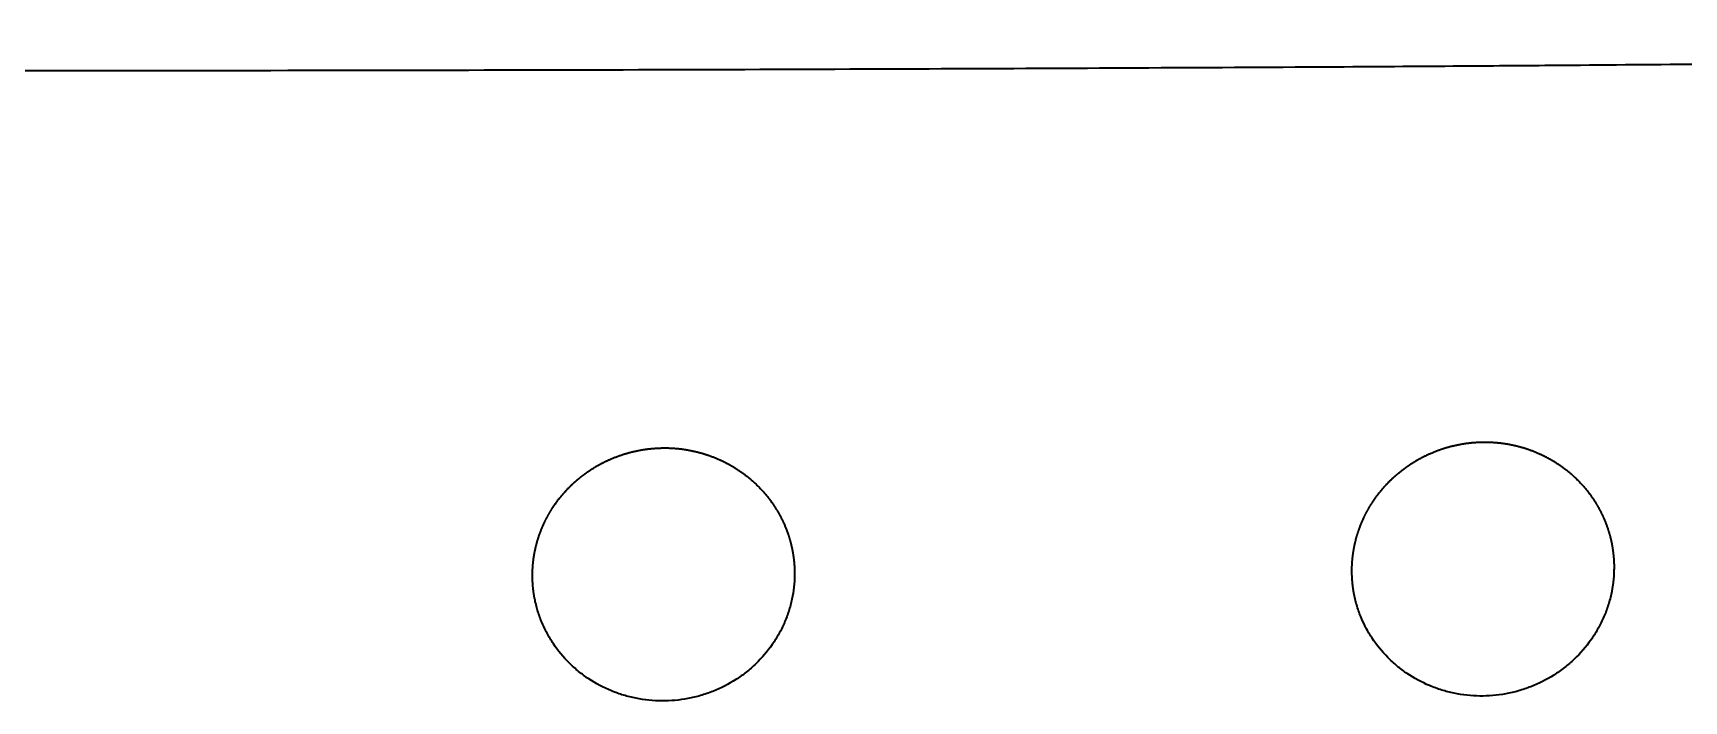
# Model space of a CAD drawing. Header units: millimetres. Extents: x 0 to 2561, y -987 to 790.
# Drawn here: x 739.6 to 972.6, y 695.2 to 789.6 of the extents above; entities that cross this region are included whole.
import ezdxf

# ---------------------------------------------------------------- set-up
doc = ezdxf.new("R2010")
doc.units = ezdxf.units.MM
doc.layers.add('Blocks', color=7, linetype='Continuous')
doc.layers.add('Blocks$Inner', color=7, linetype='Continuous', lineweight=25, true_color=0x007f00)
doc.layers.add('Blocks$Outline', color=7, linetype='Continuous', lineweight=35, true_color=0xff3f3f)

# ---------------------------------------------------------------- blocks, each defined once
blk = doc.blocks.new('Balcony Dining Bench Front')
at = {"layer": 'Blocks$Inner'}
blk.add_open_spline([(1249.33, 789.6), (1249.28, 789.6), (1249.24, 789.6), (1249.19, 789.6), (1248.82, 789.6), (1248.45, 789.6), (1248.07, 789.6), (1247.37, 789.59), (1246.66, 789.59), (1245.95, 789.59), (1244.62, 789.58), (1243.3, 789.57), (1241.97, 789.56), (1240.69, 789.55), (1239.43, 789.53), (1238.16, 789.51), (1237.85, 789.51), (1237.54, 789.5), (1237.22, 789.5), (1236.91, 789.49), (1236.6, 789.49), (1236.28, 789.48), (1235.65, 789.47), (1235.03, 789.46), (1234.4, 789.45), (1233.14, 789.43), (1231.88, 789.41), (1230.63, 789.39), (1228.1, 789.34), (1225.57, 789.3), (1223.05, 789.26), (1217.95, 789.17), (1212.86, 789.08), (1207.77, 788.98), (1197.39, 788.8), (1187.04, 788.61), (1176.7, 788.41), (1166.09, 788.22), (1155.5, 788.02), (1144.93, 787.82), (1134.09, 787.61), (1123.26, 787.41), (1112.45, 787.21), (1101.37, 787.01), (1090.3, 786.8), (1079.25, 786.61), (1071.09, 786.46), (1062.74, 786.32), (1054.21, 786.17), (1052.86, 786.15), (1051.5, 786.13), (1050.13, 786.11), (1050.08, 786.11), (1048.95, 786.09), (1048.9, 786.09), (1048.31, 786.08), (1047.72, 786.07), (1047.13, 786.06), (1046.55, 786.05), (1045.97, 786.04), (1045.38, 786.03), (1044.79, 786.02), (1044.2, 786.01), (1043.61, 786), (1041.29, 785.96), (1038.96, 785.93), (1036.63, 785.89), (1032.05, 785.82), (1027.46, 785.76), (1022.89, 785.7), (1018.98, 785.64), (1015.04, 785.59), (1011.06, 785.54), (1005.44, 785.48), (999.55, 785.41), (993.39, 785.34), (980.02, 785.2), (966.39, 785.09), (952.97, 784.99), (948.71, 784.95), (944.39, 784.92), (940.02, 784.89), (933.73, 784.85), (927.42, 784.81), (921.1, 784.77), (903.13, 784.67), (884.08, 784.58), (866.04, 784.51), (863.97, 784.5), (861.65, 784.49), (859.07, 784.48), (836.72, 784.4), (813.7, 784.34), (790.01, 784.3), (764.29, 784.26), (738.59, 784.23), (712.91, 784.23), (687.22, 784.23), (661.52, 784.25), (635.81, 784.3), (613.15, 784.34), (589.73, 784.4), (565.55, 784.49), (563.63, 784.49), (561.7, 784.5), (559.77, 784.51), (541.41, 784.58), (521.97, 784.67), (503.68, 784.78), (497.82, 784.81), (491.85, 784.85), (485.79, 784.89), (481.23, 784.92), (476.61, 784.95), (471.91, 784.99), (458.55, 785.09), (444.97, 785.21), (431.65, 785.35), (425.83, 785.41), (420.2, 785.47), (414.75, 785.54), (410.47, 785.59), (406.3, 785.64), (402.26, 785.7), (397.7, 785.76), (393.13, 785.82), (388.57, 785.89), (386.24, 785.93), (383.92, 785.96), (381.61, 786), (381.21, 786.01), (380.82, 786.01), (380.43, 786.02), (379.65, 786.03), (378.87, 786.04), (378.1, 786.06), (377.51, 786.07), (376.92, 786.08), (376.34, 786.09), (376.29, 786.09), (375.16, 786.11), (375.11, 786.11), (373.74, 786.13), (372.38, 786.15), (371.02, 786.18), (362.76, 786.31), (354.61, 786.46), (346.56, 786.6), (335.51, 786.79), (324.45, 787), (313.36, 787.2), (302.55, 787.4), (291.73, 787.61), (280.88, 787.81), (270.31, 788.01), (259.72, 788.21), (249.11, 788.41), (238.78, 788.6), (228.42, 788.79), (218.04, 788.98), (212.96, 789.07), (207.86, 789.16), (202.77, 789.25), (200.24, 789.3), (197.71, 789.34), (195.19, 789.38), (193.93, 789.41), (192.67, 789.43), (191.41, 789.45), (190.79, 789.46), (190.16, 789.47), (189.53, 789.48), (189.22, 789.49), (188.9, 789.49), (188.59, 789.5), (188.28, 789.5), (187.96, 789.51), (187.65, 789.51), (186.38, 789.53), (185.12, 789.55), (183.85, 789.56), (182.51, 789.57), (181.2, 789.58), (179.86, 789.59), (179.15, 789.59), (178.44, 789.59), (177.74, 789.59), (177.37, 789.6), (177, 789.6), (176.63, 789.6), (176.58, 789.6), (176.53, 789.6), (176.48, 789.6)], degree=3, knots=[4395.787391, 4395.787391, 4395.787391, 4395.787391, 4395.92933, 4395.92933, 4395.92933, 4397.04245, 4397.04245, 4397.04245, 4399.165231, 4399.165231, 4399.165231, 4403.154265, 4403.154265, 4403.154265, 4406.969464, 4406.969464, 4406.969464, 4407.913662, 4407.913662, 4407.913662, 4408.85956, 4408.85956, 4408.85956, 4410.752683, 4410.752683, 4410.752683, 4414.546565, 4414.546565, 4414.546565, 4422.165015, 4422.165015, 4422.165015, 4437.525891, 4437.525891, 4437.525891, 4468.753991, 4468.753991, 4468.753991, 4500.674822, 4500.674822, 4500.674822, 4533.300281, 4533.300281, 4533.300281, 4566.635571, 4566.635571, 4566.635571, 4591.773311, 4591.773311, 4591.773311, 4595.864139, 4595.864139, 4595.864139, 4597.111087, 4597.111087, 4597.111087, 4598.893466, 4598.893466, 4598.893466, 4600.665355, 4600.665355, 4600.665355, 4602.448773, 4602.448773, 4602.448773, 4609.492911, 4609.492911, 4609.492911, 4623.352154, 4623.352154, 4623.352154, 4635.268611, 4635.268611, 4635.268611, 4653.047363, 4653.047363, 4653.047363, 4693.619882, 4693.619882, 4693.619882, 4706.598737, 4706.598737, 4706.598737, 4725.556753, 4725.556753, 4725.556753, 4780.658811, 4780.658811, 4780.658811, 4787.630716, 4787.630716, 4787.630716, 4856.714161, 4856.714161, 4856.714161, 4933.817847, 4933.817847, 4933.817847, 5010.921798, 5010.921798, 5010.921798, 5081.190927, 5081.190927, 5081.190927, 5086.978171, 5086.978171, 5086.978171, 5143.116223, 5143.116223, 5143.116223, 5161.040607, 5161.040607, 5161.040607, 5174.945891, 5174.945891, 5174.945891, 5215.365889, 5215.365889, 5215.365889, 5232.372553, 5232.372553, 5232.372553, 5244.952254, 5244.952254, 5244.952254, 5258.763317, 5258.763317, 5258.763317, 5265.783517, 5265.783517, 5265.783517, 5266.975321, 5266.975321, 5266.975321, 5269.326859, 5269.326859, 5269.326859, 5271.10327, 5271.10327, 5271.10327, 5272.349053, 5272.349053, 5272.349053, 5276.450465, 5276.450465, 5276.450465, 5301.003318, 5301.003318, 5301.003318, 5334.338388, 5334.338388, 5334.338388, 5366.963646, 5366.963646, 5366.963646, 5398.884313, 5398.884313, 5398.884313, 5430.11232, 5430.11232, 5430.11232, 5445.473189, 5445.473189, 5445.473189, 5453.091649, 5453.091649, 5453.091649, 5456.885539, 5456.885539, 5456.885539, 5458.778668, 5458.778668, 5458.778668, 5459.724568, 5459.724568, 5459.724568, 5460.668764, 5460.668764, 5460.668764, 5464.483952, 5464.483952, 5464.483952, 5468.47304, 5468.47304, 5468.47304, 5470.59582, 5470.59582, 5470.59582, 5471.70894, 5471.70894, 5471.70894, 5471.850881, 5471.850881, 5471.850881, 5471.850881], dxfattribs=at)
for points, weights, knots in [([(944.6, 731.82), (943.99, 731.82), (943.38, 731.8), (942.16, 731.69), (941.56, 731.61), (939.77, 731.27), (938.61, 730.94), (936.91, 730.27), (936.35, 730.02), (935.27, 729.47), (934.75, 729.17), (933.73, 728.52), (933.24, 728.17), (932.29, 727.43), (931.83, 727.04), (930.51, 725.79), (929.72, 724.88), (928.69, 723.42), (928.37, 722.92), (927.92, 722.14), (927.78, 721.88), (927.51, 721.34), (927.38, 721.07), (926.78, 719.72), (926.41, 718.6), (926.09, 717.16), (926.03, 716.87), (925.93, 716.29), (925.89, 715.99), (925.78, 715.11), (925.74, 714.52), (925.73, 713.83), (925.73, 713.73), (925.73, 713.62)], [1.00000022509, 1.000000253, 1.0000002536, 1.0000002547, 1.00000025521, 1.00000025658, 1.0000002573, 1.00000025807, 1.00000025828, 1.00000025857, 1.00000025867, 1.00000025875, 1.00000025873, 1.0000002586, 1.00000025848, 1.00000025796, 1.0000002574, 1.0000002563, 1.00000025588, 1.00000025519, 1.00000025495, 1.00000025444, 1.00000025418, 1.00000025283, 1.0000002516, 1.00000024992, 1.00000024957, 1.00000024886, 1.0000002485, 1.0000002474, 1.00000024665, 1.00000024574, 1.0000002456, 1.00000024546], [322.150545, 322.150545, 322.150545, 322.150545, 323.976767, 323.976767, 325.80299, 325.80299, 329.455436, 329.455436, 331.281659, 331.281659, 333.107881, 333.107881, 334.934104, 334.934104, 336.760327, 336.760327, 340.412772, 340.412772, 342.238995, 342.238995, 343.152107, 343.152107, 344.065218, 344.065218, 347.717664, 347.717664, 348.630775, 348.630775, 349.543886, 349.543886, 351.370109, 351.370109, 351.704219, 351.704219, 351.704219, 351.704219]), ([(962.73, 714.08), (962.73, 714.56), (962.71, 715.03), (962.64, 715.81), (962.61, 716.11), (962.53, 716.69), (962.49, 716.98), (962.22, 718.42), (961.89, 719.55), (961.23, 721.18), (960.98, 721.72), (960.42, 722.76), (960.12, 723.27), (959.15, 724.73), (958.4, 725.64), (956.71, 727.33), (955.8, 728.07), (954.32, 729.06), (953.81, 729.36), (952.75, 729.92), (952.2, 730.18), (950.54, 730.87), (949.39, 731.21), (947.62, 731.57), (947.03, 731.66), (945.81, 731.78), (945.21, 731.82), (944.6, 731.82)], [1, 1.00000019182, 1.00000019225, 1.00000019297, 1.00000019326, 1.00000019383, 1.00000019413, 1.00000019562, 1.00000019691, 1.00000019898, 1.0000001997, 1.00000020116, 1.00000020191, 1.00000020418, 1.00000020574, 1.00000020897, 1.00000021059, 1.00000021299, 1.00000021379, 1.00000021537, 1.00000021616, 1.00000021847, 1.00000021993, 1.00000022198, 1.00000022265, 1.00000022392, 1.00000022452, 1.00000022509], [293.270773, 293.270773, 293.270773, 293.270773, 294.755349, 294.755349, 295.668522, 295.668522, 296.581695, 296.581695, 300.234388, 300.234388, 302.060735, 302.060735, 303.887081, 303.887081, 307.539774, 307.539774, 311.192466, 311.192466, 313.018813, 313.018813, 314.845159, 314.845159, 318.497852, 318.497852, 320.324198, 320.324198, 322.150545, 322.150545, 322.150545, 322.150545]), ([(828.76, 730.99), (828.15, 730.99), (827.54, 730.96), (826.32, 730.85), (825.72, 730.76), (823.93, 730.42), (822.77, 730.09), (821.08, 729.41), (820.52, 729.16), (819.44, 728.61), (818.92, 728.31), (817.91, 727.66), (817.43, 727.31), (816.72, 726.76), (816.49, 726.57), (816.03, 726.17), (815.81, 725.97), (814.72, 724.92), (813.95, 724.02), (812.93, 722.57), (812.61, 722.06), (812.18, 721.29), (812.04, 721.02), (811.77, 720.49), (811.65, 720.22), (811.06, 718.87), (810.7, 717.76), (810.39, 716.32), (810.34, 716.03), (810.24, 715.45), (810.2, 715.16), (810.11, 714.28), (810.07, 713.7), (810.07, 713.06), (810.07, 713.01), (810.07, 712.96)], [1.00000015622, 1.00000004102, 1.00000004106, 1.00000004114, 1.00000004118, 1.00000004124, 1.00000004126, 1.00000004122, 1.0000000412, 1.00000004115, 1.00000004111, 1.00000004102, 1.00000004097, 1.00000004088, 1.00000004085, 1.00000004078, 1.00000004075, 1.00000004056, 1.00000004039, 1.00000004009, 1.00000003998, 1.00000003982, 1.00000003976, 1.00000003965, 1.00000003959, 1.00000003929, 1.00000003904, 1.00000003871, 1.00000003864, 1.00000003851, 1.00000003844, 1.00000003823, 1.0000000381, 1.00000003795, 1.00000003793, 1.00000003792], [322.545289, 322.545289, 322.545289, 322.545289, 324.371929, 324.371929, 326.198569, 326.198569, 329.851849, 329.851849, 331.67849, 331.67849, 333.50513, 333.50513, 335.33177, 335.33177, 336.24509, 336.24509, 337.15841, 337.15841, 340.811691, 340.811691, 342.638331, 342.638331, 343.551651, 343.551651, 344.464971, 344.464971, 348.118251, 348.118251, 349.031571, 349.031571, 349.944892, 349.944892, 351.771532, 351.771532, 351.932884, 351.932884, 351.932884, 351.932884]), ([(847.07, 713.21), (847.07, 713.74), (847.04, 714.27), (846.97, 715.1), (846.93, 715.39), (846.85, 715.97), (846.8, 716.26), (846.52, 717.7), (846.18, 718.81), (845.5, 720.44), (845.25, 720.97), (844.69, 722.01), (844.38, 722.51), (843.39, 723.97), (842.64, 724.87), (840.93, 726.54), (840.01, 727.29), (838.52, 728.26), (838, 728.57), (836.94, 729.12), (836.39, 729.38), (834.72, 730.06), (833.57, 730.4), (831.79, 730.75), (831.19, 730.84), (829.97, 730.96), (829.37, 730.99), (828.76, 730.99)], [1, 1.00000013476, 1.00000013519, 1.00000013587, 1.00000013611, 1.00000013661, 1.00000013685, 1.0000001381, 1.00000013913, 1.00000014072, 1.00000014126, 1.00000014234, 1.00000014288, 1.00000014448, 1.00000014555, 1.00000014767, 1.00000014868, 1.00000015012, 1.00000015059, 1.0000001515, 1.00000015194, 1.00000015319, 1.00000015394, 1.00000015491, 1.00000015521, 1.00000015576, 1.000000156, 1.00000015622], [293.487415, 293.487415, 293.487415, 293.487415, 295.143395, 295.143395, 296.056792, 296.056792, 296.970188, 296.970188, 300.623774, 300.623774, 302.450567, 302.450567, 304.27736, 304.27736, 307.930945, 307.930945, 311.584531, 311.584531, 313.411324, 313.411324, 315.238117, 315.238117, 318.891703, 318.891703, 320.718496, 320.718496, 322.545289, 322.545289, 322.545289, 322.545289])]:
    blk.add_rational_spline(points, weights, degree=3, knots=knots, dxfattribs=at)
for points in [[(847.07, 713.05), (847.07, 713.1), (847.07, 713.15), (847.07, 713.21)], [(962.31, 710.3), (962.56, 711.44), (962.7, 712.59), (962.72, 713.75)], [(962.72, 713.75), (962.73, 713.86), (962.73, 713.97), (962.73, 714.08)], [(846.69, 709.62), (846.93, 710.76), (847.05, 711.9), (847.07, 713.05)], [(810.38, 709.69), (810.44, 709.41), (810.5, 709.13), (810.57, 708.84)], [(810.57, 708.84), (810.64, 708.56), (810.71, 708.29), (810.8, 708.01)], [(846.24, 707.93), (846.33, 708.21), (846.41, 708.49), (846.48, 708.77)], [(846.48, 708.77), (846.56, 709.05), (846.63, 709.34), (846.69, 709.62)], [(926.01, 710.5), (926.06, 710.21), (926.12, 709.93), (926.19, 709.65)], [(926.19, 709.65), (926.26, 709.36), (926.33, 709.09), (926.41, 708.81)], [(926.41, 708.81), (926.57, 708.26), (926.76, 707.71), (926.98, 707.18)], [(961.21, 706.96), (961.45, 707.49), (961.66, 708.04), (961.84, 708.6)], [(961.84, 708.6), (961.93, 708.88), (962.02, 709.16), (962.1, 709.44)], [(962.1, 709.44), (962.18, 709.73), (962.25, 710.01), (962.31, 710.3)], [(810.8, 708.01), (810.96, 707.46), (811.16, 706.92), (811.38, 706.39)], [(811.38, 706.39), (811.55, 705.97), (811.74, 705.55), (811.95, 705.15)], [(844.85, 704.73), (845.13, 705.24), (845.39, 705.77), (845.62, 706.3)], [(845.62, 706.3), (845.86, 706.84), (846.06, 707.38), (846.24, 707.93)], [(926.98, 707.18), (927.17, 706.71), (927.38, 706.24), (927.61, 705.79)], [(960.41, 705.38), (960.7, 705.89), (960.97, 706.42), (961.21, 706.96)], [(811.95, 705.15), (812.03, 704.99), (812.07, 704.91), (812.12, 704.82)], [(812.12, 704.82), (812.25, 704.57), (812.4, 704.31), (812.55, 704.06)], [(812.55, 704.06), (812.7, 703.81), (812.86, 703.56), (813.02, 703.32)], [(843.91, 703.22), (844.08, 703.47), (844.24, 703.72), (844.4, 703.97)], [(844.4, 703.97), (844.55, 704.22), (844.7, 704.47), (844.85, 704.73)], [(927.61, 705.79), (927.66, 705.68), (927.68, 705.64), (927.7, 705.61)], [(927.7, 705.61), (927.84, 705.35), (927.98, 705.1), (928.13, 704.84)], [(928.13, 704.84), (928.28, 704.59), (928.43, 704.34), (928.59, 704.1)], [(928.59, 704.1), (929.24, 703.13), (929.97, 702.22), (930.8, 701.39)], [(957.1, 701.15), (957.98, 701.98), (958.76, 702.89), (959.45, 703.86)], [(959.45, 703.86), (959.62, 704.11), (959.79, 704.36), (959.95, 704.61)], [(959.95, 704.61), (960.11, 704.86), (960.27, 705.12), (960.41, 705.38)], [(813.02, 703.32), (813.67, 702.35), (814.42, 701.45), (815.26, 700.62)], [(841.6, 700.51), (842.46, 701.35), (843.23, 702.25), (843.91, 703.22)], [(815.26, 700.62), (815.68, 700.2), (816.12, 699.81), (816.58, 699.43)], [(816.58, 699.43), (816.81, 699.24), (817.05, 699.06), (817.29, 698.88)], [(839.51, 698.78), (839.76, 698.96), (840, 699.14), (840.24, 699.33)], [(840.24, 699.33), (840.71, 699.7), (841.16, 700.1), (841.6, 700.51)], [(930.8, 701.39), (931.21, 700.97), (931.65, 700.57), (932.11, 700.19)], [(932.11, 700.19), (932.56, 699.81), (933.04, 699.46), (933.54, 699.12)], [(933.54, 699.12), (934.53, 698.46), (935.57, 697.89), (936.68, 697.42)], [(954.23, 698.91), (954.49, 699.07), (954.74, 699.24), (954.99, 699.42)], [(954.99, 699.42), (955.24, 699.59), (955.49, 699.78), (955.73, 699.96)], [(955.73, 699.96), (956.21, 700.34), (956.66, 700.73), (957.1, 701.15)], [(817.29, 698.88), (817.53, 698.7), (817.78, 698.53), (818.03, 698.37)], [(818.03, 698.37), (819.02, 697.71), (820.08, 697.15), (821.2, 696.68)], [(835.53, 696.61), (836.66, 697.06), (837.74, 697.61), (838.76, 698.27)], [(838.76, 698.27), (839.01, 698.43), (839.26, 698.6), (839.51, 698.78)], [(936.68, 697.42), (937.24, 697.19), (937.82, 696.98), (938.4, 696.8)], [(938.4, 696.8), (938.97, 696.62), (939.56, 696.47), (940.15, 696.35)], [(949.23, 696.67), (949.82, 696.84), (950.41, 697.04), (950.98, 697.26)], [(950.98, 697.26), (952.12, 697.71), (953.2, 698.26), (954.23, 698.91)], [(821.2, 696.68), (821.76, 696.45), (822.34, 696.25), (822.92, 696.07)], [(822.92, 696.07), (823.51, 695.89), (824.1, 695.75), (824.69, 695.63)], [(824.69, 695.63), (825.89, 695.38), (827.11, 695.26), (828.34, 695.25)], [(828.34, 695.25), (829.57, 695.25), (830.79, 695.36), (832, 695.58)], [(832, 695.58), (832.6, 695.7), (833.19, 695.84), (833.78, 696.01)], [(833.78, 696.01), (834.37, 696.18), (834.96, 696.38), (835.53, 696.61)], [(940.15, 696.35), (941.35, 696.1), (942.56, 695.97), (943.78, 695.95)], [(943.78, 695.95), (945.01, 695.94), (946.23, 696.04), (947.44, 696.26)], [(947.44, 696.26), (948.04, 696.37), (948.64, 696.51), (949.23, 696.67)]]:
    blk.add_open_spline(points, degree=3, dxfattribs=at)
for points, weights in [([(925.73, 713.62), (925.73, 712.57), (925.82, 711.53), (926.01, 710.5)], [1.00000024546, 1, 1, 1]), ([(810.07, 712.96), (810.07, 711.86), (810.17, 710.77), (810.38, 709.69)], [1.00000003792, 1, 1, 1])]:
    blk.add_rational_spline(points, weights, degree=3, dxfattribs=at)
at = {"layer": 'Blocks$Outline'}
blk.add_open_spline([(1249.33, 789.6), (1249.28, 789.6), (1249.24, 789.6), (1249.19, 789.6), (1248.82, 789.6), (1248.45, 789.6), (1248.07, 789.6), (1247.37, 789.59), (1246.66, 789.59), (1245.95, 789.59), (1244.62, 789.58), (1243.3, 789.57), (1241.97, 789.56), (1240.69, 789.55), (1239.43, 789.53), (1238.16, 789.51), (1237.85, 789.51), (1237.54, 789.5), (1237.22, 789.5), (1236.91, 789.49), (1236.6, 789.49), (1236.28, 789.48), (1235.65, 789.47), (1235.03, 789.46), (1234.4, 789.45), (1233.14, 789.43), (1231.88, 789.41), (1230.63, 789.39), (1228.1, 789.34), (1225.57, 789.3), (1223.05, 789.26), (1217.95, 789.17), (1212.86, 789.08), (1207.77, 788.98), (1197.39, 788.8), (1187.04, 788.61), (1176.7, 788.41), (1166.09, 788.22), (1155.5, 788.02), (1144.93, 787.82), (1134.09, 787.61), (1123.26, 787.41), (1112.45, 787.21), (1101.37, 787.01), (1090.3, 786.8), (1079.25, 786.61), (1071.09, 786.46), (1062.74, 786.32), (1054.21, 786.17), (1052.86, 786.15), (1051.5, 786.13), (1050.13, 786.11), (1050.08, 786.11), (1048.95, 786.09), (1048.9, 786.09), (1048.31, 786.08), (1047.72, 786.07), (1047.13, 786.06), (1046.55, 786.05), (1045.97, 786.04), (1045.38, 786.03), (1044.79, 786.02), (1044.2, 786.01), (1043.61, 786), (1041.29, 785.96), (1038.96, 785.93), (1036.63, 785.89), (1032.05, 785.82), (1027.46, 785.76), (1022.89, 785.7), (1018.98, 785.64), (1015.04, 785.59), (1011.06, 785.54), (1005.44, 785.48), (999.55, 785.41), (993.39, 785.34), (980.02, 785.2), (966.39, 785.09), (952.97, 784.99), (948.71, 784.95), (944.39, 784.92), (940.02, 784.89), (933.73, 784.85), (927.42, 784.81), (921.1, 784.77), (903.13, 784.67), (884.08, 784.58), (866.04, 784.51), (863.97, 784.5), (861.65, 784.49), (859.07, 784.48), (836.72, 784.4), (813.7, 784.34), (790.01, 784.3), (764.29, 784.26), (738.59, 784.23), (712.91, 784.23), (687.22, 784.23), (661.52, 784.25), (635.81, 784.3), (613.15, 784.34), (589.73, 784.4), (565.55, 784.49), (563.63, 784.49), (561.7, 784.5), (559.77, 784.51), (541.41, 784.58), (521.97, 784.67), (503.68, 784.78), (497.82, 784.81), (491.85, 784.85), (485.79, 784.89), (481.23, 784.92), (476.61, 784.95), (471.91, 784.99), (458.55, 785.09), (444.97, 785.21), (431.65, 785.35), (425.83, 785.41), (420.2, 785.47), (414.75, 785.54), (410.47, 785.59), (406.3, 785.64), (402.26, 785.7), (397.7, 785.76), (393.13, 785.82), (388.57, 785.89), (386.24, 785.93), (383.92, 785.96), (381.61, 786), (381.21, 786.01), (380.82, 786.01), (380.43, 786.02), (379.65, 786.03), (378.87, 786.04), (378.1, 786.06), (377.51, 786.07), (376.92, 786.08), (376.34, 786.09), (376.29, 786.09), (375.16, 786.11), (375.11, 786.11), (373.74, 786.13), (372.38, 786.15), (371.02, 786.18), (362.76, 786.31), (354.61, 786.46), (346.56, 786.6), (335.51, 786.79), (324.45, 787), (313.36, 787.2), (302.55, 787.4), (291.73, 787.61), (280.88, 787.81), (270.31, 788.01), (259.72, 788.21), (249.11, 788.41), (238.78, 788.6), (228.42, 788.79), (218.04, 788.98), (212.96, 789.07), (207.86, 789.16), (202.77, 789.25), (200.24, 789.3), (197.71, 789.34), (195.19, 789.38), (193.93, 789.41), (192.67, 789.43), (191.41, 789.45), (190.79, 789.46), (190.16, 789.47), (189.53, 789.48), (189.22, 789.49), (188.9, 789.49), (188.59, 789.5), (188.28, 789.5), (187.96, 789.51), (187.65, 789.51), (186.38, 789.53), (185.12, 789.55), (183.85, 789.56), (182.51, 789.57), (181.2, 789.58), (179.86, 789.59), (179.15, 789.59), (178.44, 789.59), (177.74, 789.59), (177.37, 789.6), (177, 789.6), (176.63, 789.6), (176.58, 789.6), (176.53, 789.6), (176.48, 789.6)], degree=3, knots=[-2724.461992, -2724.461992, -2724.461992, -2724.461992, -2724.320052, -2724.320052, -2724.320052, -2723.206932, -2723.206932, -2723.206932, -2721.084152, -2721.084152, -2721.084152, -2717.095117, -2717.095117, -2717.095117, -2713.279918, -2713.279918, -2713.279918, -2712.335721, -2712.335721, -2712.335721, -2711.389822, -2711.389822, -2711.389822, -2709.496699, -2709.496699, -2709.496699, -2705.702817, -2705.702817, -2705.702817, -2698.084368, -2698.084368, -2698.084368, -2682.723491, -2682.723491, -2682.723491, -2651.495391, -2651.495391, -2651.495391, -2619.574561, -2619.574561, -2619.574561, -2586.949101, -2586.949101, -2586.949101, -2553.613811, -2553.613811, -2553.613811, -2528.476071, -2528.476071, -2528.476071, -2524.385243, -2524.385243, -2524.385243, -2523.138295, -2523.138295, -2523.138295, -2521.355916, -2521.355916, -2521.355916, -2519.584027, -2519.584027, -2519.584027, -2517.800609, -2517.800609, -2517.800609, -2510.756471, -2510.756471, -2510.756471, -2496.897228, -2496.897228, -2496.897228, -2484.980771, -2484.980771, -2484.980771, -2467.202019, -2467.202019, -2467.202019, -2426.629501, -2426.629501, -2426.629501, -2413.650645, -2413.650645, -2413.650645, -2394.692629, -2394.692629, -2394.692629, -2339.590572, -2339.590572, -2339.590572, -2332.618666, -2332.618666, -2332.618666, -2263.535221, -2263.535221, -2263.535221, -2186.431535, -2186.431535, -2186.431535, -2109.327585, -2109.327585, -2109.327585, -2039.058455, -2039.058455, -2039.058455, -2033.271211, -2033.271211, -2033.271211, -1977.133159, -1977.133159, -1977.133159, -1959.208776, -1959.208776, -1959.208776, -1945.303492, -1945.303492, -1945.303492, -1904.883494, -1904.883494, -1904.883494, -1887.876829, -1887.876829, -1887.876829, -1875.297128, -1875.297128, -1875.297128, -1861.486065, -1861.486065, -1861.486065, -1854.465865, -1854.465865, -1854.465865, -1853.274061, -1853.274061, -1853.274061, -1850.922523, -1850.922523, -1850.922523, -1849.146113, -1849.146113, -1849.146113, -1847.900329, -1847.900329, -1847.900329, -1843.798917, -1843.798917, -1843.798917, -1819.246065, -1819.246065, -1819.246065, -1785.910994, -1785.910994, -1785.910994, -1753.285737, -1753.285737, -1753.285737, -1721.365069, -1721.365069, -1721.365069, -1690.137063, -1690.137063, -1690.137063, -1674.776193, -1674.776193, -1674.776193, -1667.157733, -1667.157733, -1667.157733, -1663.363843, -1663.363843, -1663.363843, -1661.470714, -1661.470714, -1661.470714, -1660.524814, -1660.524814, -1660.524814, -1659.580618, -1659.580618, -1659.580618, -1655.765431, -1655.765431, -1655.765431, -1651.776343, -1651.776343, -1651.776343, -1649.653563, -1649.653563, -1649.653563, -1648.540443, -1648.540443, -1648.540443, -1648.398501, -1648.398501, -1648.398501, -1648.398501], dxfattribs=at)
for points, weights, knots in [([(925.73, 713.62), (925.73, 713.73), (925.73, 713.83), (925.74, 714.52), (925.78, 715.11), (925.89, 715.99), (925.93, 716.29), (926.03, 716.87), (926.09, 717.16), (926.41, 718.6), (926.78, 719.72), (927.38, 721.07), (927.51, 721.34), (927.78, 721.88), (927.92, 722.14), (928.37, 722.92), (928.69, 723.42), (929.72, 724.88), (930.51, 725.79), (931.83, 727.04), (932.29, 727.43), (933.24, 728.17), (933.73, 728.52), (934.75, 729.17), (935.27, 729.47), (936.35, 730.02), (936.91, 730.27), (938.61, 730.94), (939.77, 731.27), (941.56, 731.61), (942.16, 731.69), (943.38, 731.8), (943.99, 731.82), (944.6, 731.82)], [1.00000024546, 1.0000002456, 1.00000024574, 1.00000024665, 1.0000002474, 1.0000002485, 1.00000024886, 1.00000024957, 1.00000024992, 1.0000002516, 1.00000025283, 1.00000025418, 1.00000025444, 1.00000025495, 1.00000025519, 1.00000025588, 1.0000002563, 1.0000002574, 1.00000025796, 1.00000025848, 1.0000002586, 1.00000025873, 1.00000025875, 1.00000025867, 1.00000025857, 1.00000025828, 1.00000025807, 1.0000002573, 1.00000025658, 1.00000025521, 1.0000002547, 1.0000002536, 1.000000253, 1.00000022509], [-234.497725, -234.497725, -234.497725, -234.497725, -234.163615, -234.163615, -232.337393, -232.337393, -231.424281, -231.424281, -230.51117, -230.51117, -226.858724, -226.858724, -225.945613, -225.945613, -225.032501, -225.032501, -223.206279, -223.206279, -219.553833, -219.553833, -217.72761, -217.72761, -215.901388, -215.901388, -214.075165, -214.075165, -212.248942, -212.248942, -208.596496, -208.596496, -206.770274, -206.770274, -204.944051, -204.944051, -204.944051, -204.944051]), ([(944.6, 731.82), (945.21, 731.82), (945.81, 731.78), (947.03, 731.66), (947.62, 731.57), (949.39, 731.21), (950.54, 730.87), (952.2, 730.18), (952.75, 729.92), (953.81, 729.36), (954.32, 729.06), (955.8, 728.07), (956.71, 727.33), (958.4, 725.64), (959.15, 724.73), (960.12, 723.27), (960.42, 722.76), (960.98, 721.72), (961.23, 721.18), (961.89, 719.55), (962.22, 718.42), (962.49, 716.98), (962.53, 716.69), (962.61, 716.11), (962.64, 715.81), (962.71, 715.03), (962.73, 714.56), (962.73, 714.08)], [1.00000022509, 1.00000022452, 1.00000022392, 1.00000022265, 1.00000022198, 1.00000021993, 1.00000021847, 1.00000021616, 1.00000021537, 1.00000021379, 1.00000021299, 1.00000021059, 1.00000020897, 1.00000020574, 1.00000020418, 1.00000020191, 1.00000020116, 1.0000001997, 1.00000019898, 1.00000019691, 1.00000019562, 1.00000019413, 1.00000019383, 1.00000019326, 1.00000019297, 1.00000019225, 1.00000019182, 1], [-204.944051, -204.944051, -204.944051, -204.944051, -203.117704, -203.117704, -201.291358, -201.291358, -197.638665, -197.638665, -195.812319, -195.812319, -193.985973, -193.985973, -190.33328, -190.33328, -186.680587, -186.680587, -184.854241, -184.854241, -183.027894, -183.027894, -179.375202, -179.375202, -178.462029, -178.462029, -177.548855, -177.548855, -176.064279, -176.064279, -176.064279, -176.064279]), ([(810.07, 712.96), (810.07, 713.01), (810.07, 713.06), (810.07, 713.7), (810.11, 714.28), (810.2, 715.16), (810.24, 715.45), (810.34, 716.03), (810.39, 716.32), (810.7, 717.76), (811.06, 718.87), (811.65, 720.22), (811.77, 720.49), (812.04, 721.02), (812.18, 721.29), (812.61, 722.06), (812.93, 722.57), (813.95, 724.02), (814.72, 724.92), (815.81, 725.97), (816.03, 726.17), (816.49, 726.57), (816.72, 726.76), (817.43, 727.31), (817.91, 727.66), (818.92, 728.31), (819.44, 728.61), (820.52, 729.16), (821.08, 729.41), (822.77, 730.09), (823.93, 730.42), (825.72, 730.76), (826.32, 730.85), (827.54, 730.96), (828.15, 730.99), (828.76, 730.99)], [1.00000003792, 1.00000003793, 1.00000003795, 1.0000000381, 1.00000003823, 1.00000003844, 1.00000003851, 1.00000003864, 1.00000003871, 1.00000003904, 1.00000003929, 1.00000003959, 1.00000003965, 1.00000003976, 1.00000003982, 1.00000003998, 1.00000004009, 1.00000004039, 1.00000004056, 1.00000004075, 1.00000004078, 1.00000004085, 1.00000004088, 1.00000004097, 1.00000004102, 1.00000004111, 1.00000004115, 1.0000000412, 1.00000004122, 1.00000004126, 1.00000004124, 1.00000004118, 1.00000004114, 1.00000004106, 1.00000004102, 1.00000015622], [-234.650095, -234.650095, -234.650095, -234.650095, -234.488743, -234.488743, -232.662103, -232.662103, -231.748782, -231.748782, -230.835462, -230.835462, -227.182182, -227.182182, -226.268862, -226.268862, -225.355542, -225.355542, -223.528902, -223.528902, -219.875621, -219.875621, -218.962301, -218.962301, -218.048981, -218.048981, -216.222341, -216.222341, -214.3957, -214.3957, -212.56906, -212.56906, -208.91578, -208.91578, -207.08914, -207.08914, -205.262499, -205.262499, -205.262499, -205.262499]), ([(828.76, 730.99), (829.37, 730.99), (829.97, 730.96), (831.19, 730.84), (831.79, 730.75), (833.57, 730.4), (834.72, 730.06), (836.39, 729.38), (836.94, 729.12), (838, 728.57), (838.52, 728.26), (840.01, 727.29), (840.93, 726.54), (842.64, 724.87), (843.39, 723.97), (844.38, 722.51), (844.69, 722.01), (845.25, 720.97), (845.5, 720.44), (846.18, 718.81), (846.52, 717.7), (846.8, 716.26), (846.85, 715.97), (846.93, 715.39), (846.97, 715.1), (847.04, 714.27), (847.07, 713.74), (847.07, 713.21)], [1.00000015622, 1.000000156, 1.00000015576, 1.00000015521, 1.00000015491, 1.00000015394, 1.00000015319, 1.00000015194, 1.0000001515, 1.00000015059, 1.00000015012, 1.00000014868, 1.00000014767, 1.00000014555, 1.00000014448, 1.00000014288, 1.00000014234, 1.00000014126, 1.00000014072, 1.00000013913, 1.0000001381, 1.00000013685, 1.00000013661, 1.00000013611, 1.00000013587, 1.00000013519, 1.00000013476, 1], [-205.262499, -205.262499, -205.262499, -205.262499, -203.435707, -203.435707, -201.608914, -201.608914, -197.955328, -197.955328, -196.128535, -196.128535, -194.301742, -194.301742, -190.648156, -190.648156, -186.994571, -186.994571, -185.167778, -185.167778, -183.340985, -183.340985, -179.687399, -179.687399, -178.774003, -178.774003, -177.860606, -177.860606, -176.204626, -176.204626, -176.204626, -176.204626])]:
    blk.add_rational_spline(points, weights, degree=3, knots=knots, dxfattribs=at)
for points in [[(847.07, 713.21), (847.07, 713.15), (847.07, 713.1), (847.07, 713.05)], [(962.72, 713.75), (962.7, 712.59), (962.56, 711.44), (962.31, 710.3)], [(962.73, 714.08), (962.73, 713.97), (962.73, 713.86), (962.72, 713.75)], [(847.07, 713.05), (847.05, 711.9), (846.93, 710.76), (846.69, 709.62)], [(810.57, 708.84), (810.5, 709.13), (810.44, 709.41), (810.38, 709.69)], [(810.8, 708.01), (810.71, 708.29), (810.64, 708.56), (810.57, 708.84)], [(846.48, 708.77), (846.41, 708.49), (846.33, 708.21), (846.24, 707.93)], [(846.69, 709.62), (846.63, 709.34), (846.56, 709.05), (846.48, 708.77)], [(926.19, 709.65), (926.12, 709.93), (926.06, 710.21), (926.01, 710.5)], [(926.41, 708.81), (926.33, 709.09), (926.26, 709.36), (926.19, 709.65)], [(926.98, 707.18), (926.76, 707.71), (926.57, 708.26), (926.41, 708.81)], [(961.84, 708.6), (961.66, 708.04), (961.45, 707.49), (961.21, 706.96)], [(962.1, 709.44), (962.02, 709.16), (961.93, 708.88), (961.84, 708.6)], [(962.31, 710.3), (962.25, 710.01), (962.18, 709.73), (962.1, 709.44)], [(811.38, 706.39), (811.16, 706.92), (810.96, 707.46), (810.8, 708.01)], [(811.95, 705.15), (811.74, 705.55), (811.55, 705.97), (811.38, 706.39)], [(845.62, 706.3), (845.39, 705.77), (845.13, 705.24), (844.85, 704.73)], [(846.24, 707.93), (846.06, 707.38), (845.86, 706.84), (845.62, 706.3)], [(927.61, 705.79), (927.38, 706.24), (927.17, 706.71), (926.98, 707.18)], [(961.21, 706.96), (960.97, 706.42), (960.7, 705.89), (960.41, 705.38)], [(812.12, 704.82), (812.07, 704.91), (812.03, 704.99), (811.95, 705.15)], [(812.55, 704.06), (812.4, 704.31), (812.25, 704.57), (812.12, 704.82)], [(813.02, 703.32), (812.86, 703.56), (812.7, 703.81), (812.55, 704.06)], [(844.4, 703.97), (844.24, 703.72), (844.08, 703.47), (843.91, 703.22)], [(844.85, 704.73), (844.7, 704.47), (844.55, 704.22), (844.4, 703.97)], [(927.7, 705.61), (927.68, 705.64), (927.66, 705.68), (927.61, 705.79)], [(928.13, 704.84), (927.98, 705.1), (927.84, 705.35), (927.7, 705.61)], [(928.59, 704.1), (928.43, 704.34), (928.28, 704.59), (928.13, 704.84)], [(930.8, 701.39), (929.97, 702.22), (929.24, 703.13), (928.59, 704.1)], [(959.45, 703.86), (958.76, 702.89), (957.98, 701.98), (957.1, 701.15)], [(959.95, 704.61), (959.79, 704.36), (959.62, 704.11), (959.45, 703.86)], [(960.41, 705.38), (960.27, 705.12), (960.11, 704.86), (959.95, 704.61)], [(815.26, 700.62), (814.42, 701.45), (813.67, 702.35), (813.02, 703.32)], [(843.91, 703.22), (843.23, 702.25), (842.46, 701.35), (841.6, 700.51)], [(816.58, 699.43), (816.12, 699.81), (815.68, 700.2), (815.26, 700.62)], [(817.29, 698.88), (817.05, 699.06), (816.81, 699.24), (816.58, 699.43)], [(840.24, 699.33), (840, 699.14), (839.76, 698.96), (839.51, 698.78)], [(841.6, 700.51), (841.16, 700.1), (840.71, 699.7), (840.24, 699.33)], [(932.11, 700.19), (931.65, 700.57), (931.21, 700.97), (930.8, 701.39)], [(933.54, 699.12), (933.04, 699.46), (932.56, 699.81), (932.11, 700.19)], [(936.68, 697.42), (935.57, 697.89), (934.53, 698.46), (933.54, 699.12)], [(954.99, 699.42), (954.74, 699.24), (954.49, 699.07), (954.23, 698.91)], [(955.73, 699.96), (955.49, 699.78), (955.24, 699.59), (954.99, 699.42)], [(957.1, 701.15), (956.66, 700.73), (956.21, 700.34), (955.73, 699.96)], [(818.03, 698.37), (817.78, 698.53), (817.53, 698.7), (817.29, 698.88)], [(821.2, 696.68), (820.08, 697.15), (819.02, 697.71), (818.03, 698.37)], [(838.76, 698.27), (837.74, 697.61), (836.66, 697.06), (835.53, 696.61)], [(839.51, 698.78), (839.26, 698.6), (839.01, 698.43), (838.76, 698.27)], [(938.4, 696.8), (937.82, 696.98), (937.24, 697.19), (936.68, 697.42)], [(940.15, 696.35), (939.56, 696.47), (938.97, 696.62), (938.4, 696.8)], [(950.98, 697.26), (950.41, 697.04), (949.82, 696.84), (949.23, 696.67)], [(954.23, 698.91), (953.2, 698.26), (952.12, 697.71), (950.98, 697.26)], [(822.92, 696.07), (822.34, 696.25), (821.76, 696.45), (821.2, 696.68)], [(824.69, 695.63), (824.1, 695.75), (823.51, 695.89), (822.92, 696.07)], [(828.34, 695.25), (827.11, 695.26), (825.89, 695.38), (824.69, 695.63)], [(832, 695.58), (830.79, 695.36), (829.57, 695.25), (828.34, 695.25)], [(833.78, 696.01), (833.19, 695.84), (832.6, 695.7), (832, 695.58)], [(835.53, 696.61), (834.96, 696.38), (834.37, 696.18), (833.78, 696.01)], [(943.78, 695.95), (942.56, 695.97), (941.35, 696.1), (940.15, 696.35)], [(947.44, 696.26), (946.23, 696.04), (945.01, 695.94), (943.78, 695.95)], [(949.23, 696.67), (948.64, 696.51), (948.04, 696.37), (947.44, 696.26)]]:
    blk.add_open_spline(points, degree=3, dxfattribs=at)
for points, weights in [([(926.01, 710.5), (925.82, 711.53), (925.73, 712.57), (925.73, 713.62)], [1, 1, 1, 1.00000024546]), ([(810.38, 709.69), (810.17, 710.77), (810.07, 711.86), (810.07, 712.96)], [1, 1, 1, 1.00000003792])]:
    blk.add_rational_spline(points, weights, degree=3, dxfattribs=at)

msp = doc.modelspace()

# ---------------------------------------------------------------- block references
at = {"layer": 'Blocks'}
msp.add_blockref('Balcony Dining Bench Front', (0, 0), dxfattribs=at)

doc.saveas('drawing.dxf')
